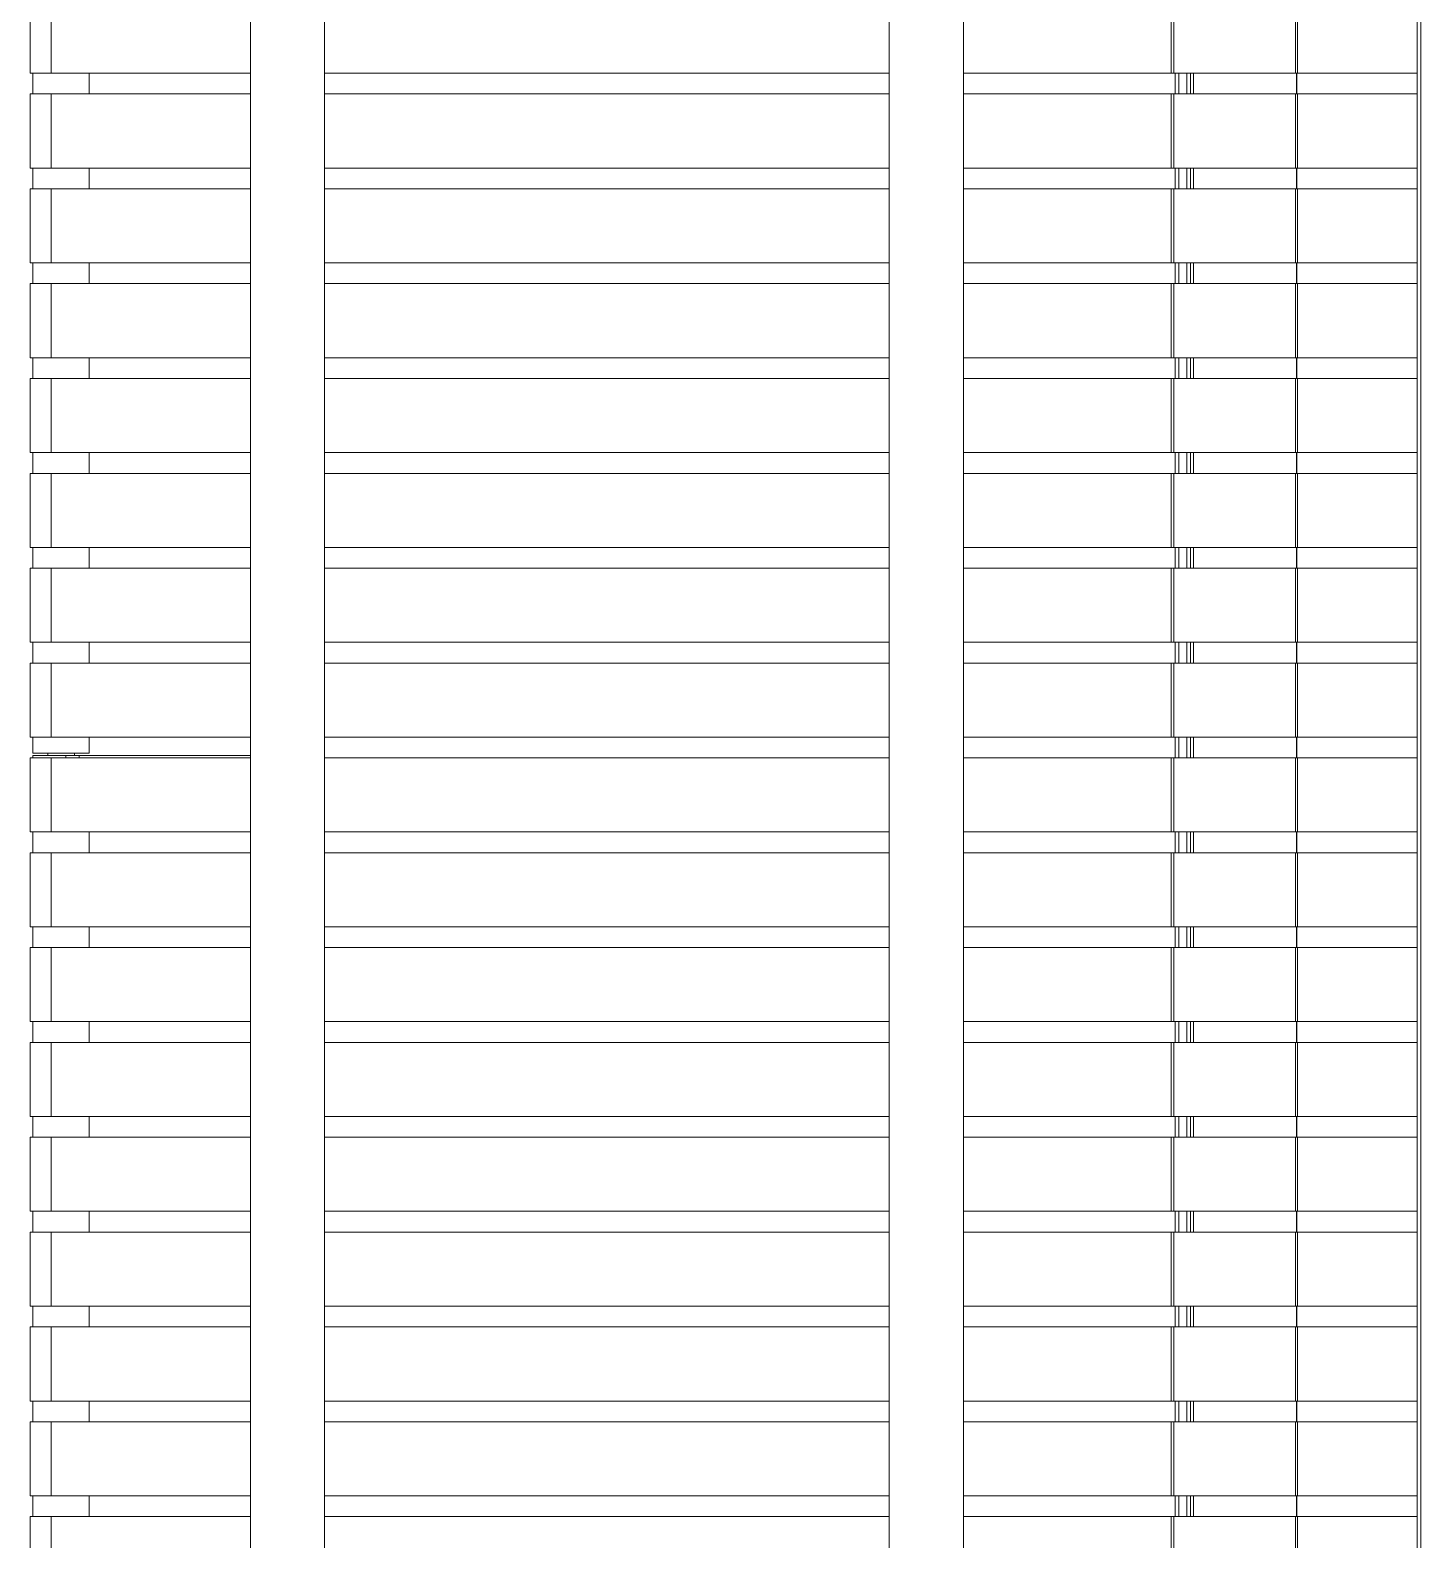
# Model space of a CAD drawing. Header units: millimetres. Extents: x 8553 to 58453, y 11523 to 43612.
# Drawn here: x 48689 to 49440, y 20124 to 20939 of the extents above; entities that cross this region are included whole.
import ezdxf

# ---------------------------------------------------------------- set-up
doc = ezdxf.new("R2010")
doc.units = ezdxf.units.MM

msp = doc.modelspace()

# ---------------------------------------------------------------- linework, layer by layer
at = {"linetype": 'Continuous', "lineweight": 15}
for p, q in [((49437.751, 19579.326), (49437.751, 22331.56)), ((49439.751, 22331.96), (49439.751, 19578.926)), ((48808.083, 22271.382), (48808.083, 19649.782)), ((48848.083, 19649.782), (48848.083, 22271.382)), ((49152.846, 22271.382), (49152.846, 19649.782)), ((49192.846, 19649.782), (49192.846, 22271.382)), ((48689.15, 20955.677), (48689.15, 20915.677)), ((48700.512, 20955.677), (48700.512, 20915.677)), ((49305.084, 20955.677), (49305.084, 20915.677)), ((49306.525, 20955.677), (49306.525, 20915.677)), ((49372.028, 20955.677), (49372.028, 20915.677)), ((49373.191, 20955.677), (49373.191, 20915.677)), ((48689.15, 20915.677), (48700.512, 20915.677)), ((48690.644, 20915.677), (48690.644, 20904.477)), ((48808.083, 20915.677), (48700.512, 20915.677)), ((48721.044, 20904.477), (48721.044, 20915.677)), ((49152.846, 20915.677), (48848.083, 20915.677)), ((49305.084, 20915.677), (49192.846, 20915.677)), ((49306.525, 20915.677), (49305.084, 20915.677)), ((49372.028, 20915.677), (49306.525, 20915.677)), ((49307.152, 20915.677), (49307.152, 20904.477)), ((49309.137, 20915.677), (49309.137, 20904.477)), ((49313.41, 20915.677), (49313.41, 20904.477)), ((49313.474, 20904.477), (49313.474, 20915.677)), ((49315.483, 20915.677), (49315.483, 20904.477)), ((49317.003, 20915.677), (49317.003, 20904.477)), ((49373.191, 20915.677), (49372.028, 20915.677)), ((49372.655, 20915.677), (49372.655, 20904.477)), ((49372.919, 20915.677), (49372.919, 20904.477)), ((49437.751, 20915.677), (49373.191, 20915.677)), ((48689.15, 20904.477), (48689.15, 20864.477)), ((48689.15, 20904.477), (48700.512, 20904.477)), ((48700.512, 20904.477), (48700.512, 20864.477)), ((48808.083, 20904.477), (48700.512, 20904.477)), ((49152.846, 20904.477), (48848.083, 20904.477)), ((49305.084, 20904.477), (49192.846, 20904.477)), ((49305.084, 20904.477), (49305.084, 20864.477)), ((49306.525, 20904.477), (49305.084, 20904.477)), ((49306.525, 20904.477), (49306.525, 20864.477)), ((49372.028, 20904.477), (49306.525, 20904.477)), ((49372.028, 20904.477), (49372.028, 20864.477)), ((49373.191, 20904.477), (49372.028, 20904.477)), ((49373.191, 20904.477), (49373.191, 20864.477)), ((49437.751, 20904.477), (49373.191, 20904.477)), ((48689.15, 20864.477), (48700.512, 20864.477)), ((48690.644, 20864.477), (48690.644, 20853.277)), ((48808.083, 20864.477), (48700.512, 20864.477)), ((48721.044, 20853.277), (48721.044, 20864.477)), ((49152.846, 20864.477), (48848.083, 20864.477)), ((49305.084, 20864.477), (49192.846, 20864.477)), ((49306.525, 20864.477), (49305.084, 20864.477)), ((49372.028, 20864.477), (49306.525, 20864.477)), ((49307.152, 20864.477), (49307.152, 20853.277)), ((49309.137, 20864.477), (49309.137, 20853.277)), ((49313.41, 20864.477), (49313.41, 20853.277)), ((49313.474, 20853.277), (49313.474, 20864.477)), ((49315.483, 20864.477), (49315.483, 20853.277)), ((49317.003, 20864.477), (49317.003, 20853.277)), ((49373.191, 20864.477), (49372.028, 20864.477)), ((49372.655, 20864.477), (49372.655, 20853.277)), ((49372.919, 20864.477), (49372.919, 20853.277)), ((49437.751, 20864.477), (49373.191, 20864.477)), ((48689.15, 20853.277), (48689.15, 20813.277)), ((48689.15, 20853.277), (48700.512, 20853.277)), ((48700.512, 20853.277), (48700.512, 20813.277)), ((48808.083, 20853.277), (48700.512, 20853.277)), ((49152.846, 20853.277), (48848.083, 20853.277)), ((49305.084, 20853.277), (49192.846, 20853.277)), ((49305.084, 20853.277), (49305.084, 20813.277)), ((49306.525, 20853.277), (49305.084, 20853.277)), ((49306.525, 20853.277), (49306.525, 20813.277)), ((49372.028, 20853.277), (49306.525, 20853.277)), ((49372.028, 20853.277), (49372.028, 20813.277)), ((49373.191, 20853.277), (49372.028, 20853.277)), ((49373.191, 20853.277), (49373.191, 20813.277)), ((49437.751, 20853.277), (49373.191, 20853.277)), ((48689.15, 20813.277), (48700.512, 20813.277)), ((48690.644, 20813.277), (48690.644, 20802.077)), ((48808.083, 20813.277), (48700.512, 20813.277)), ((48721.044, 20802.077), (48721.044, 20813.277)), ((49152.846, 20813.277), (48848.083, 20813.277)), ((49305.084, 20813.277), (49192.846, 20813.277)), ((49306.525, 20813.277), (49305.084, 20813.277)), ((49372.028, 20813.277), (49306.525, 20813.277)), ((49307.152, 20813.277), (49307.152, 20802.077)), ((49309.137, 20813.277), (49309.137, 20802.077)), ((49313.41, 20813.277), (49313.41, 20802.077)), ((49313.474, 20802.077), (49313.474, 20813.277)), ((49315.483, 20813.277), (49315.483, 20802.077)), ((49317.003, 20813.277), (49317.003, 20802.077)), ((49373.191, 20813.277), (49372.028, 20813.277)), ((49372.655, 20813.277), (49372.655, 20802.077)), ((49372.919, 20813.277), (49372.919, 20802.077)), ((49437.751, 20813.277), (49373.191, 20813.277)), ((48689.15, 20802.077), (48689.15, 20762.077)), ((48689.15, 20802.077), (48700.512, 20802.077)), ((48700.512, 20802.077), (48700.512, 20762.077)), ((48808.083, 20802.077), (48700.512, 20802.077)), ((49152.846, 20802.077), (48848.083, 20802.077)), ((49305.084, 20802.077), (49192.846, 20802.077)), ((49305.084, 20802.077), (49305.084, 20762.077)), ((49306.525, 20802.077), (49305.084, 20802.077)), ((49306.525, 20802.077), (49306.525, 20762.077)), ((49372.028, 20802.077), (49306.525, 20802.077)), ((49372.028, 20802.077), (49372.028, 20762.077)), ((49373.191, 20802.077), (49372.028, 20802.077)), ((49373.191, 20802.077), (49373.191, 20762.077)), ((49437.751, 20802.077), (49373.191, 20802.077)), ((48689.15, 20762.077), (48700.512, 20762.077)), ((48690.644, 20762.077), (48690.644, 20750.877)), ((48808.083, 20762.077), (48700.512, 20762.077)), ((48721.044, 20750.877), (48721.044, 20762.077)), ((49152.846, 20762.077), (48848.083, 20762.077)), ((49305.084, 20762.077), (49192.846, 20762.077)), ((49306.525, 20762.077), (49305.084, 20762.077)), ((49372.028, 20762.077), (49306.525, 20762.077)), ((49307.152, 20762.077), (49307.152, 20750.877)), ((49309.137, 20762.077), (49309.137, 20750.877)), ((49313.41, 20762.077), (49313.41, 20750.877)), ((49313.474, 20750.877), (49313.474, 20762.077)), ((49315.483, 20762.077), (49315.483, 20750.877)), ((49317.003, 20762.077), (49317.003, 20750.877)), ((49373.191, 20762.077), (49372.028, 20762.077)), ((49372.655, 20762.077), (49372.655, 20750.877)), ((49372.919, 20762.077), (49372.919, 20750.877)), ((49437.751, 20762.077), (49373.191, 20762.077)), ((48689.15, 20750.877), (48689.15, 20710.877)), ((48689.15, 20750.877), (48700.512, 20750.877)), ((48700.512, 20750.877), (48700.512, 20710.877)), ((48808.083, 20750.877), (48700.512, 20750.877)), ((49152.846, 20750.877), (48848.083, 20750.877)), ((49305.084, 20750.877), (49192.846, 20750.877)), ((49305.084, 20750.877), (49305.084, 20710.877)), ((49306.525, 20750.877), (49305.084, 20750.877)), ((49306.525, 20750.877), (49306.525, 20710.877)), ((49372.028, 20750.877), (49306.525, 20750.877)), ((49372.028, 20750.877), (49372.028, 20710.877)), ((49373.191, 20750.877), (49372.028, 20750.877)), ((49373.191, 20750.877), (49373.191, 20710.877)), ((49437.751, 20750.877), (49373.191, 20750.877)), ((48689.15, 20710.877), (48700.512, 20710.877)), ((48690.644, 20710.877), (48690.644, 20699.677)), ((48808.083, 20710.877), (48700.512, 20710.877)), ((48721.044, 20699.677), (48721.044, 20710.877)), ((49152.846, 20710.877), (48848.083, 20710.877)), ((49305.084, 20710.877), (49192.846, 20710.877)), ((49306.525, 20710.877), (49305.084, 20710.877)), ((49372.028, 20710.877), (49306.525, 20710.877)), ((49307.152, 20710.877), (49307.152, 20699.677)), ((49309.137, 20710.877), (49309.137, 20699.677)), ((49313.41, 20710.877), (49313.41, 20699.677)), ((49313.474, 20699.677), (49313.474, 20710.877)), ((49315.483, 20710.877), (49315.483, 20699.677)), ((49317.003, 20710.877), (49317.003, 20699.677)), ((49373.191, 20710.877), (49372.028, 20710.877)), ((49372.655, 20710.877), (49372.655, 20699.677)), ((49372.919, 20710.877), (49372.919, 20699.677)), ((49437.751, 20710.877), (49373.191, 20710.877)), ((48689.15, 20699.677), (48689.15, 20659.677)), ((48689.15, 20699.677), (48700.512, 20699.677)), ((48700.512, 20699.677), (48700.512, 20659.677)), ((48808.083, 20699.677), (48700.512, 20699.677)), ((49152.846, 20699.677), (48848.083, 20699.677)), ((49305.084, 20699.677), (49192.846, 20699.677)), ((49305.084, 20699.677), (49305.084, 20659.677)), ((49306.525, 20699.677), (49305.084, 20699.677)), ((49306.525, 20699.677), (49306.525, 20659.677)), ((49372.028, 20699.677), (49306.525, 20699.677)), ((49372.028, 20699.677), (49372.028, 20659.677)), ((49373.191, 20699.677), (49372.028, 20699.677)), ((49373.191, 20699.677), (49373.191, 20659.677)), ((49437.751, 20699.677), (49373.191, 20699.677)), ((48689.15, 20659.677), (48700.512, 20659.677)), ((48690.644, 20659.677), (48690.644, 20648.477)), ((48808.083, 20659.677), (48700.512, 20659.677)), ((48721.044, 20648.477), (48721.044, 20659.677)), ((49152.846, 20659.677), (48848.083, 20659.677)), ((49305.084, 20659.677), (49192.846, 20659.677)), ((49306.525, 20659.677), (49305.084, 20659.677)), ((49372.028, 20659.677), (49306.525, 20659.677)), ((49307.152, 20659.677), (49307.152, 20648.477)), ((49309.137, 20659.677), (49309.137, 20648.477)), ((49313.41, 20659.677), (49313.41, 20648.477)), ((49313.474, 20648.477), (49313.474, 20659.677)), ((49315.483, 20659.677), (49315.483, 20648.477)), ((49317.003, 20659.677), (49317.003, 20648.477)), ((49373.191, 20659.677), (49372.028, 20659.677)), ((49372.655, 20659.677), (49372.655, 20648.477)), ((49372.919, 20659.677), (49372.919, 20648.477)), ((49437.751, 20659.677), (49373.191, 20659.677)), ((48689.15, 20648.477), (48689.15, 20608.477)), ((48689.15, 20648.477), (48700.512, 20648.477)), ((48700.512, 20648.477), (48700.512, 20608.477)), ((48808.083, 20648.477), (48700.512, 20648.477)), ((49152.846, 20648.477), (48848.083, 20648.477)), ((49305.084, 20648.477), (49192.846, 20648.477)), ((49305.084, 20648.477), (49305.084, 20608.477)), ((49306.525, 20648.477), (49305.084, 20648.477)), ((49306.525, 20648.477), (49306.525, 20608.477)), ((49372.028, 20648.477), (49306.525, 20648.477)), ((49372.028, 20648.477), (49372.028, 20608.477)), ((49373.191, 20648.477), (49372.028, 20648.477)), ((49373.191, 20648.477), (49373.191, 20608.477)), ((49437.751, 20648.477), (49373.191, 20648.477)), ((48689.15, 20608.477), (48700.512, 20608.477)), ((48690.644, 20608.477), (48690.644, 20597.277)), ((48808.083, 20608.477), (48700.512, 20608.477)), ((48721.044, 20597.277), (48721.044, 20608.477)), ((49152.846, 20608.477), (48848.083, 20608.477)), ((49305.084, 20608.477), (49192.846, 20608.477)), ((49306.525, 20608.477), (49305.084, 20608.477)), ((49372.028, 20608.477), (49306.525, 20608.477)), ((49307.152, 20608.477), (49307.152, 20597.277)), ((49309.137, 20608.477), (49309.137, 20597.277)), ((49313.41, 20608.477), (49313.41, 20597.277)), ((49313.474, 20597.277), (49313.474, 20608.477)), ((49315.483, 20608.477), (49315.483, 20597.277)), ((49317.003, 20608.477), (49317.003, 20597.277)), ((49373.191, 20608.477), (49372.028, 20608.477)), ((49372.655, 20608.477), (49372.655, 20597.277)), ((49372.919, 20608.477), (49372.919, 20597.277)), ((49437.751, 20608.477), (49373.191, 20608.477)), ((48689.15, 20597.277), (48689.15, 20557.277)), ((48689.15, 20597.277), (48700.512, 20597.277)), ((48700.512, 20597.277), (48700.512, 20557.277)), ((48808.083, 20597.277), (48700.512, 20597.277)), ((49152.846, 20597.277), (48848.083, 20597.277)), ((49305.084, 20597.277), (49192.846, 20597.277)), ((49305.084, 20597.277), (49305.084, 20557.277)), ((49306.525, 20597.277), (49305.084, 20597.277)), ((49306.525, 20597.277), (49306.525, 20557.277)), ((49372.028, 20597.277), (49306.525, 20597.277)), ((49372.028, 20597.277), (49372.028, 20557.277)), ((49373.191, 20597.277), (49372.028, 20597.277)), ((49373.191, 20597.277), (49373.191, 20557.277)), ((49437.751, 20597.277), (49373.191, 20597.277)), ((48689.15, 20557.277), (48700.512, 20557.277)), ((48690.644, 20557.277), (48690.644, 20548.643)), ((48808.083, 20557.277), (48700.512, 20557.277)), ((48721.044, 20548.643), (48721.044, 20557.277)), ((49152.846, 20557.277), (48848.083, 20557.277)), ((49305.084, 20557.277), (49192.846, 20557.277)), ((49306.525, 20557.277), (49305.084, 20557.277)), ((49372.028, 20557.277), (49306.525, 20557.277)), ((49307.152, 20557.277), (49307.152, 20546.077)), ((49309.137, 20557.277), (49309.137, 20546.077)), ((49313.41, 20557.277), (49313.41, 20546.077)), ((49313.474, 20546.077), (49313.474, 20557.277)), ((49315.483, 20557.277), (49315.483, 20546.077)), ((49317.003, 20557.277), (49317.003, 20546.077)), ((49373.191, 20557.277), (49372.028, 20557.277)), ((49372.655, 20557.277), (49372.655, 20546.077)), ((49372.919, 20557.277), (49372.919, 20546.077)), ((49437.751, 20557.277), (49373.191, 20557.277)), ((48689.15, 20546.077), (48689.15, 20506.077)), ((48689.15, 20546.077), (48700.512, 20546.077)), ((48690.644, 20548.643), (48691.716, 20548.643)), ((48690.644, 20547.443), (48690.644, 20546.077)), ((48690.644, 20547.443), (48708.339, 20547.443)), ((48691.716, 20548.643), (48721.044, 20548.643)), ((48698.644, 20548.643), (48698.644, 20547.443)), ((48700.512, 20546.077), (48700.512, 20506.077)), ((48808.083, 20546.077), (48700.512, 20546.077)), ((48708.339, 20547.443), (48715.571, 20547.443)), ((48708.339, 20546.077), (48708.339, 20547.443)), ((48713.044, 20547.443), (48713.044, 20548.643)), ((48715.571, 20547.443), (48808.083, 20547.443)), ((48715.571, 20547.443), (48715.571, 20546.077)), ((49152.846, 20546.077), (48848.083, 20546.077)), ((49305.084, 20546.077), (49192.846, 20546.077)), ((49305.084, 20546.077), (49305.084, 20506.077)), ((49306.525, 20546.077), (49305.084, 20546.077)), ((49306.525, 20546.077), (49306.525, 20506.077)), ((49372.028, 20546.077), (49306.525, 20546.077)), ((49372.028, 20546.077), (49372.028, 20506.077)), ((49373.191, 20546.077), (49372.028, 20546.077)), ((49373.191, 20546.077), (49373.191, 20506.077)), ((49437.751, 20546.077), (49373.191, 20546.077)), ((48689.15, 20506.077), (48700.512, 20506.077)), ((48690.644, 20506.077), (48690.644, 20494.877)), ((48808.083, 20506.077), (48700.512, 20506.077)), ((48721.044, 20494.877), (48721.044, 20506.077)), ((49152.846, 20506.077), (48848.083, 20506.077)), ((49305.084, 20506.077), (49192.846, 20506.077)), ((49306.525, 20506.077), (49305.084, 20506.077)), ((49372.028, 20506.077), (49306.525, 20506.077)), ((49307.152, 20506.077), (49307.152, 20494.877)), ((49309.137, 20506.077), (49309.137, 20494.877)), ((49313.41, 20506.077), (49313.41, 20494.877)), ((49313.474, 20494.877), (49313.474, 20506.077)), ((49315.483, 20506.077), (49315.483, 20494.877)), ((49317.003, 20506.077), (49317.003, 20494.877)), ((49373.191, 20506.077), (49372.028, 20506.077)), ((49372.655, 20506.077), (49372.655, 20494.877)), ((49372.919, 20506.077), (49372.919, 20494.877)), ((49437.751, 20506.077), (49373.191, 20506.077)), ((48689.15, 20494.877), (48689.15, 20454.877)), ((48689.15, 20494.877), (48700.512, 20494.877)), ((48700.512, 20494.877), (48700.512, 20454.877)), ((48808.083, 20494.877), (48700.512, 20494.877)), ((49152.846, 20494.877), (48848.083, 20494.877)), ((49305.084, 20494.877), (49192.846, 20494.877)), ((49305.084, 20494.877), (49305.084, 20454.877)), ((49306.525, 20494.877), (49305.084, 20494.877)), ((49306.525, 20494.877), (49306.525, 20454.877)), ((49372.028, 20494.877), (49306.525, 20494.877)), ((49372.028, 20494.877), (49372.028, 20454.877)), ((49373.191, 20494.877), (49372.028, 20494.877)), ((49373.191, 20494.877), (49373.191, 20454.877)), ((49437.751, 20494.877), (49373.191, 20494.877)), ((48689.15, 20454.877), (48700.512, 20454.877)), ((48690.644, 20454.877), (48690.644, 20443.677)), ((48808.083, 20454.877), (48700.512, 20454.877)), ((48721.044, 20443.677), (48721.044, 20454.877)), ((49152.846, 20454.877), (48848.083, 20454.877)), ((49305.084, 20454.877), (49192.846, 20454.877)), ((49306.525, 20454.877), (49305.084, 20454.877)), ((49372.028, 20454.877), (49306.525, 20454.877)), ((49307.152, 20454.877), (49307.152, 20443.677)), ((49309.137, 20454.877), (49309.137, 20443.677)), ((49313.41, 20454.877), (49313.41, 20443.677)), ((49313.474, 20443.677), (49313.474, 20454.877)), ((49315.483, 20454.877), (49315.483, 20443.677)), ((49317.003, 20454.877), (49317.003, 20443.677)), ((49373.191, 20454.877), (49372.028, 20454.877)), ((49372.655, 20454.877), (49372.655, 20443.677)), ((49372.919, 20454.877), (49372.919, 20443.677)), ((49437.751, 20454.877), (49373.191, 20454.877)), ((48689.15, 20443.677), (48689.15, 20403.677)), ((48689.15, 20443.677), (48700.512, 20443.677)), ((48700.512, 20443.677), (48700.512, 20403.677)), ((48808.083, 20443.677), (48700.512, 20443.677)), ((49152.846, 20443.677), (48848.083, 20443.677)), ((49305.084, 20443.677), (49192.846, 20443.677)), ((49305.084, 20443.677), (49305.084, 20403.677)), ((49306.525, 20443.677), (49305.084, 20443.677)), ((49306.525, 20443.677), (49306.525, 20403.677)), ((49372.028, 20443.677), (49306.525, 20443.677)), ((49372.028, 20443.677), (49372.028, 20403.677)), ((49373.191, 20443.677), (49372.028, 20443.677)), ((49373.191, 20443.677), (49373.191, 20403.677)), ((49437.751, 20443.677), (49373.191, 20443.677)), ((48689.15, 20403.677), (48700.512, 20403.677)), ((48690.644, 20403.677), (48690.644, 20392.477)), ((48808.083, 20403.677), (48700.512, 20403.677)), ((48721.044, 20392.477), (48721.044, 20403.677)), ((49152.846, 20403.677), (48848.083, 20403.677)), ((49305.084, 20403.677), (49192.846, 20403.677)), ((49306.525, 20403.677), (49305.084, 20403.677)), ((49372.028, 20403.677), (49306.525, 20403.677)), ((49307.152, 20403.677), (49307.152, 20392.477)), ((49309.137, 20403.677), (49309.137, 20392.477)), ((49313.41, 20403.677), (49313.41, 20392.477)), ((49313.474, 20392.477), (49313.474, 20403.677)), ((49315.483, 20403.677), (49315.483, 20392.477)), ((49317.003, 20403.677), (49317.003, 20392.477)), ((49373.191, 20403.677), (49372.028, 20403.677)), ((49372.655, 20403.677), (49372.655, 20392.477)), ((49372.919, 20403.677), (49372.919, 20392.477)), ((49437.751, 20403.677), (49373.191, 20403.677)), ((48689.15, 20392.477), (48689.15, 20352.477)), ((48689.15, 20392.477), (48700.512, 20392.477)), ((48700.512, 20392.477), (48700.512, 20352.477)), ((48808.083, 20392.477), (48700.512, 20392.477)), ((49152.846, 20392.477), (48848.083, 20392.477)), ((49305.084, 20392.477), (49192.846, 20392.477)), ((49305.084, 20392.477), (49305.084, 20352.477)), ((49306.525, 20392.477), (49305.084, 20392.477)), ((49306.525, 20392.477), (49306.525, 20352.477)), ((49372.028, 20392.477), (49306.525, 20392.477)), ((49372.028, 20392.477), (49372.028, 20352.477)), ((49373.191, 20392.477), (49372.028, 20392.477)), ((49373.191, 20392.477), (49373.191, 20352.477)), ((49437.751, 20392.477), (49373.191, 20392.477)), ((48689.15, 20352.477), (48700.512, 20352.477)), ((48690.644, 20352.477), (48690.644, 20341.277)), ((48808.083, 20352.477), (48700.512, 20352.477)), ((48721.044, 20341.277), (48721.044, 20352.477)), ((49152.846, 20352.477), (48848.083, 20352.477)), ((49305.084, 20352.477), (49192.846, 20352.477)), ((49306.525, 20352.477), (49305.084, 20352.477)), ((49372.028, 20352.477), (49306.525, 20352.477)), ((49307.152, 20352.477), (49307.152, 20341.277)), ((49309.137, 20352.477), (49309.137, 20341.277)), ((49313.41, 20352.477), (49313.41, 20341.277)), ((49313.474, 20341.277), (49313.474, 20352.477)), ((49315.483, 20352.477), (49315.483, 20341.277)), ((49317.003, 20352.477), (49317.003, 20341.277)), ((49373.191, 20352.477), (49372.028, 20352.477)), ((49372.655, 20352.477), (49372.655, 20341.277)), ((49372.919, 20352.477), (49372.919, 20341.277)), ((49437.751, 20352.477), (49373.191, 20352.477)), ((48689.15, 20341.277), (48689.15, 20301.277)), ((48689.15, 20341.277), (48700.512, 20341.277)), ((48700.512, 20341.277), (48700.512, 20301.277)), ((48808.083, 20341.277), (48700.512, 20341.277)), ((49152.846, 20341.277), (48848.083, 20341.277)), ((49305.084, 20341.277), (49192.846, 20341.277)), ((49305.084, 20341.277), (49305.084, 20301.277)), ((49306.525, 20341.277), (49305.084, 20341.277)), ((49306.525, 20341.277), (49306.525, 20301.277)), ((49372.028, 20341.277), (49306.525, 20341.277)), ((49372.028, 20341.277), (49372.028, 20301.277)), ((49373.191, 20341.277), (49372.028, 20341.277)), ((49373.191, 20341.277), (49373.191, 20301.277)), ((49437.751, 20341.277), (49373.191, 20341.277)), ((48689.15, 20301.277), (48700.512, 20301.277)), ((48690.644, 20301.277), (48690.644, 20290.077)), ((48808.083, 20301.277), (48700.512, 20301.277)), ((48721.044, 20290.077), (48721.044, 20301.277)), ((49152.846, 20301.277), (48848.083, 20301.277)), ((49305.084, 20301.277), (49192.846, 20301.277)), ((49306.525, 20301.277), (49305.084, 20301.277)), ((49372.028, 20301.277), (49306.525, 20301.277)), ((49307.152, 20301.277), (49307.152, 20290.077)), ((49309.137, 20301.277), (49309.137, 20290.077)), ((49313.41, 20301.277), (49313.41, 20290.077)), ((49313.474, 20290.077), (49313.474, 20301.277)), ((49315.483, 20301.277), (49315.483, 20290.077)), ((49317.003, 20301.277), (49317.003, 20290.077)), ((49373.191, 20301.277), (49372.028, 20301.277)), ((49372.655, 20301.277), (49372.655, 20290.077)), ((49372.919, 20301.277), (49372.919, 20290.077)), ((49437.751, 20301.277), (49373.191, 20301.277)), ((48689.15, 20290.077), (48689.15, 20250.077)), ((48689.15, 20290.077), (48700.512, 20290.077)), ((48700.512, 20290.077), (48700.512, 20250.077)), ((48808.083, 20290.077), (48700.512, 20290.077)), ((49152.846, 20290.077), (48848.083, 20290.077)), ((49305.084, 20290.077), (49192.846, 20290.077)), ((49305.084, 20290.077), (49305.084, 20250.077)), ((49306.525, 20290.077), (49305.084, 20290.077)), ((49306.525, 20290.077), (49306.525, 20250.077)), ((49372.028, 20290.077), (49306.525, 20290.077)), ((49372.028, 20290.077), (49372.028, 20250.077)), ((49373.191, 20290.077), (49372.028, 20290.077)), ((49373.191, 20290.077), (49373.191, 20250.077)), ((49437.751, 20290.077), (49373.191, 20290.077)), ((48689.15, 20250.077), (48700.512, 20250.077)), ((48690.644, 20250.077), (48690.644, 20238.877)), ((48808.083, 20250.077), (48700.512, 20250.077)), ((48721.044, 20238.877), (48721.044, 20250.077)), ((49152.846, 20250.077), (48848.083, 20250.077)), ((49305.084, 20250.077), (49192.846, 20250.077)), ((49306.525, 20250.077), (49305.084, 20250.077)), ((49372.028, 20250.077), (49306.525, 20250.077)), ((49307.152, 20250.077), (49307.152, 20238.877)), ((49309.137, 20250.077), (49309.137, 20238.877)), ((49313.41, 20250.077), (49313.41, 20238.877)), ((49313.474, 20238.877), (49313.474, 20250.077)), ((49315.483, 20250.077), (49315.483, 20238.877)), ((49317.003, 20250.077), (49317.003, 20238.877)), ((49373.191, 20250.077), (49372.028, 20250.077)), ((49372.655, 20250.077), (49372.655, 20238.877)), ((49372.919, 20250.077), (49372.919, 20238.877)), ((49437.751, 20250.077), (49373.191, 20250.077)), ((48689.15, 20238.877), (48689.15, 20198.877)), ((48689.15, 20238.877), (48700.512, 20238.877)), ((48700.512, 20238.877), (48700.512, 20198.877)), ((48808.083, 20238.877), (48700.512, 20238.877)), ((49152.846, 20238.877), (48848.083, 20238.877)), ((49305.084, 20238.877), (49192.846, 20238.877)), ((49305.084, 20238.877), (49305.084, 20198.877)), ((49306.525, 20238.877), (49305.084, 20238.877)), ((49306.525, 20238.877), (49306.525, 20198.877)), ((49372.028, 20238.877), (49306.525, 20238.877)), ((49372.028, 20238.877), (49372.028, 20198.877)), ((49373.191, 20238.877), (49372.028, 20238.877)), ((49373.191, 20238.877), (49373.191, 20198.877)), ((49437.751, 20238.877), (49373.191, 20238.877)), ((48689.15, 20198.877), (48700.512, 20198.877)), ((48690.644, 20198.877), (48690.644, 20187.677)), ((48808.083, 20198.877), (48700.512, 20198.877)), ((48721.044, 20187.677), (48721.044, 20198.877)), ((49152.846, 20198.877), (48848.083, 20198.877)), ((49305.084, 20198.877), (49192.846, 20198.877)), ((49306.525, 20198.877), (49305.084, 20198.877)), ((49372.028, 20198.877), (49306.525, 20198.877)), ((49307.152, 20198.877), (49307.152, 20187.677)), ((49309.137, 20198.877), (49309.137, 20187.677)), ((49313.41, 20198.877), (49313.41, 20187.677)), ((49313.474, 20187.677), (49313.474, 20198.877)), ((49315.483, 20198.877), (49315.483, 20187.677)), ((49317.003, 20198.877), (49317.003, 20187.677)), ((49373.191, 20198.877), (49372.028, 20198.877)), ((49372.655, 20198.877), (49372.655, 20187.677)), ((49372.919, 20198.877), (49372.919, 20187.677)), ((49437.751, 20198.877), (49373.191, 20198.877)), ((48689.15, 20187.677), (48689.15, 20147.677)), ((48689.15, 20187.677), (48700.512, 20187.677)), ((48700.512, 20187.677), (48700.512, 20147.677)), ((48808.083, 20187.677), (48700.512, 20187.677)), ((49152.846, 20187.677), (48848.083, 20187.677)), ((49305.084, 20187.677), (49192.846, 20187.677)), ((49305.084, 20187.677), (49305.084, 20147.677)), ((49306.525, 20187.677), (49305.084, 20187.677)), ((49306.525, 20187.677), (49306.525, 20147.677)), ((49372.028, 20187.677), (49306.525, 20187.677)), ((49372.028, 20187.677), (49372.028, 20147.677)), ((49373.191, 20187.677), (49372.028, 20187.677)), ((49373.191, 20187.677), (49373.191, 20147.677)), ((49437.751, 20187.677), (49373.191, 20187.677)), ((48689.15, 20147.677), (48700.512, 20147.677)), ((48690.644, 20147.677), (48690.644, 20136.477)), ((48808.083, 20147.677), (48700.512, 20147.677)), ((48721.044, 20136.477), (48721.044, 20147.677)), ((49152.846, 20147.677), (48848.083, 20147.677)), ((49305.084, 20147.677), (49192.846, 20147.677)), ((49306.525, 20147.677), (49305.084, 20147.677)), ((49372.028, 20147.677), (49306.525, 20147.677)), ((49307.152, 20147.677), (49307.152, 20136.477)), ((49309.137, 20147.677), (49309.137, 20136.477)), ((49313.41, 20147.677), (49313.41, 20136.477)), ((49313.474, 20136.477), (49313.474, 20147.677)), ((49315.483, 20147.677), (49315.483, 20136.477)), ((49317.003, 20147.677), (49317.003, 20136.477)), ((49373.191, 20147.677), (49372.028, 20147.677)), ((49372.655, 20147.677), (49372.655, 20136.477)), ((49372.919, 20147.677), (49372.919, 20136.477)), ((49437.751, 20147.677), (49373.191, 20147.677)), ((48689.15, 20136.477), (48689.15, 20096.477)), ((48689.15, 20136.477), (48700.512, 20136.477)), ((48700.512, 20136.477), (48700.512, 20096.477)), ((48808.083, 20136.477), (48700.512, 20136.477)), ((49152.846, 20136.477), (48848.083, 20136.477)), ((49305.084, 20136.477), (49192.846, 20136.477)), ((49305.084, 20136.477), (49305.084, 20096.477)), ((49306.525, 20136.477), (49305.084, 20136.477)), ((49306.525, 20136.477), (49306.525, 20096.477)), ((49372.028, 20136.477), (49306.525, 20136.477)), ((49372.028, 20136.477), (49372.028, 20096.477)), ((49373.191, 20136.477), (49372.028, 20136.477)), ((49373.191, 20136.477), (49373.191, 20096.477)), ((49437.751, 20136.477), (49373.191, 20136.477))]:
    msp.add_line(p, q, dxfattribs=at)

doc.saveas('drawing.dxf')
